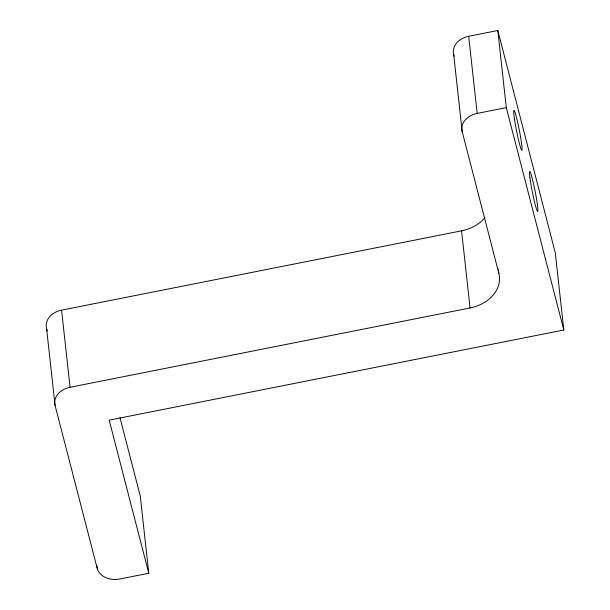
<?xml version="1.0" encoding="UTF-8"?>
<svg xmlns="http://www.w3.org/2000/svg" width="610" height="610" viewBox="0 0 610 610"><rect width="100%" height="100%" fill="white"/><g stroke="black" fill="none" stroke-linecap="round" stroke-linejoin="round"><path stroke-width="0.91" d="M55.053 405.375A19.154 14.808 -6.3 0 1 70.074 387.266L470.066 307.958A36.684 28.35 -6.3 0 0 498.827 273.28L462.159 131.508L453.665 54.381A19.154 14.808 -6.3 0 1 468.686 36.272L497.798 30.5L555.306 252.891L563.808 330.01L109.182 420.153L148.779 573.263L119.667 579.035A19.154 14.808 -6.3 0 1 97.203 568.36L55.053 405.375L46.551 328.256A19.154 14.808 -6.3 0 1 61.572 310.147L461.564 230.832A36.684 28.35 -6.3 0 0 484.858 217.732M462.159 131.508A19.154 14.808 -6.3 0 1 477.18 113.399L506.292 107.627L497.798 30.5M506.292 107.627L563.808 330.01M453.665 54.381L454.137 56.219M120.002 417.736L140.277 496.136L148.779 573.263M46.787 329.171L47.267 331.017M498.416 269.521L498.827 273.28M468.686 36.272L477.18 113.399M461.564 230.832L470.066 307.958M96.891 565.539L97.203 568.36M61.572 310.147L70.074 387.266M529.938 177.739A20.382 1.433 78.8 0 0 537.204 210.969A20.382 1.433 78.8 0 0 534.017 185.936A20.382 1.433 78.8 0 0 529.938 177.739M514.428 118.843A20.382 1.433 78.8 0 0 521.687 150.22A20.382 1.433 78.8 0 0 517.539 121.855A20.382 1.433 78.8 0 0 514.428 118.843"/></g></svg>
